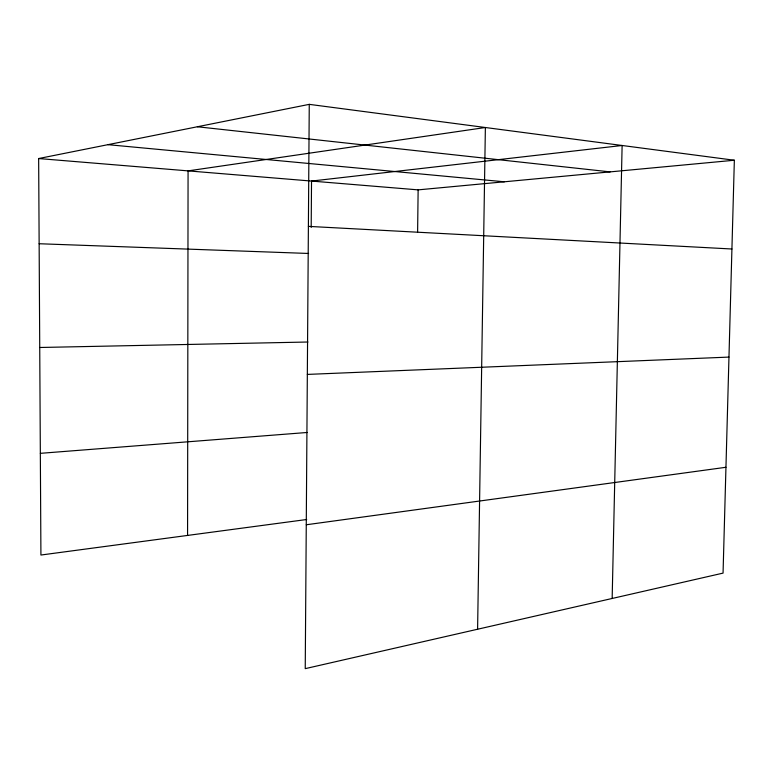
<?xml version="1.0" encoding="UTF-8"?>
<svg xmlns="http://www.w3.org/2000/svg" width="773" height="773" viewBox="0 0 773 773"><rect width="100%" height="100%" fill="white"/><g stroke="black" fill="none" stroke-linecap="round" stroke-linejoin="round"><path stroke-width="1.16" d="M187.568 535.428L188.071 170.881L485.376 127.506L477.598 629.232M309.258 104.355L305.238 668.645L723.055 573.112L734.35 160.243L309.258 104.355L38.65 158.542L40.921 555.033L306.688 519.504M311.19 227.417L311.529 181.066L622.12 145.488L612.158 598.466M417.613 232.074L418.135 189.868L734.35 160.243M306.263 524.77L725.953 467.279M40.341 453.336L307.306 432.465M307.335 374.412L728.968 357.087M39.732 347.492L307.954 342.014M39.133 243.737L308.591 253.467M308.388 226.373L731.925 249.003M38.65 158.542L418.135 189.868M107.94 144.667L504.354 181.79M197.376 126.762L610.11 171.886"/></g></svg>
